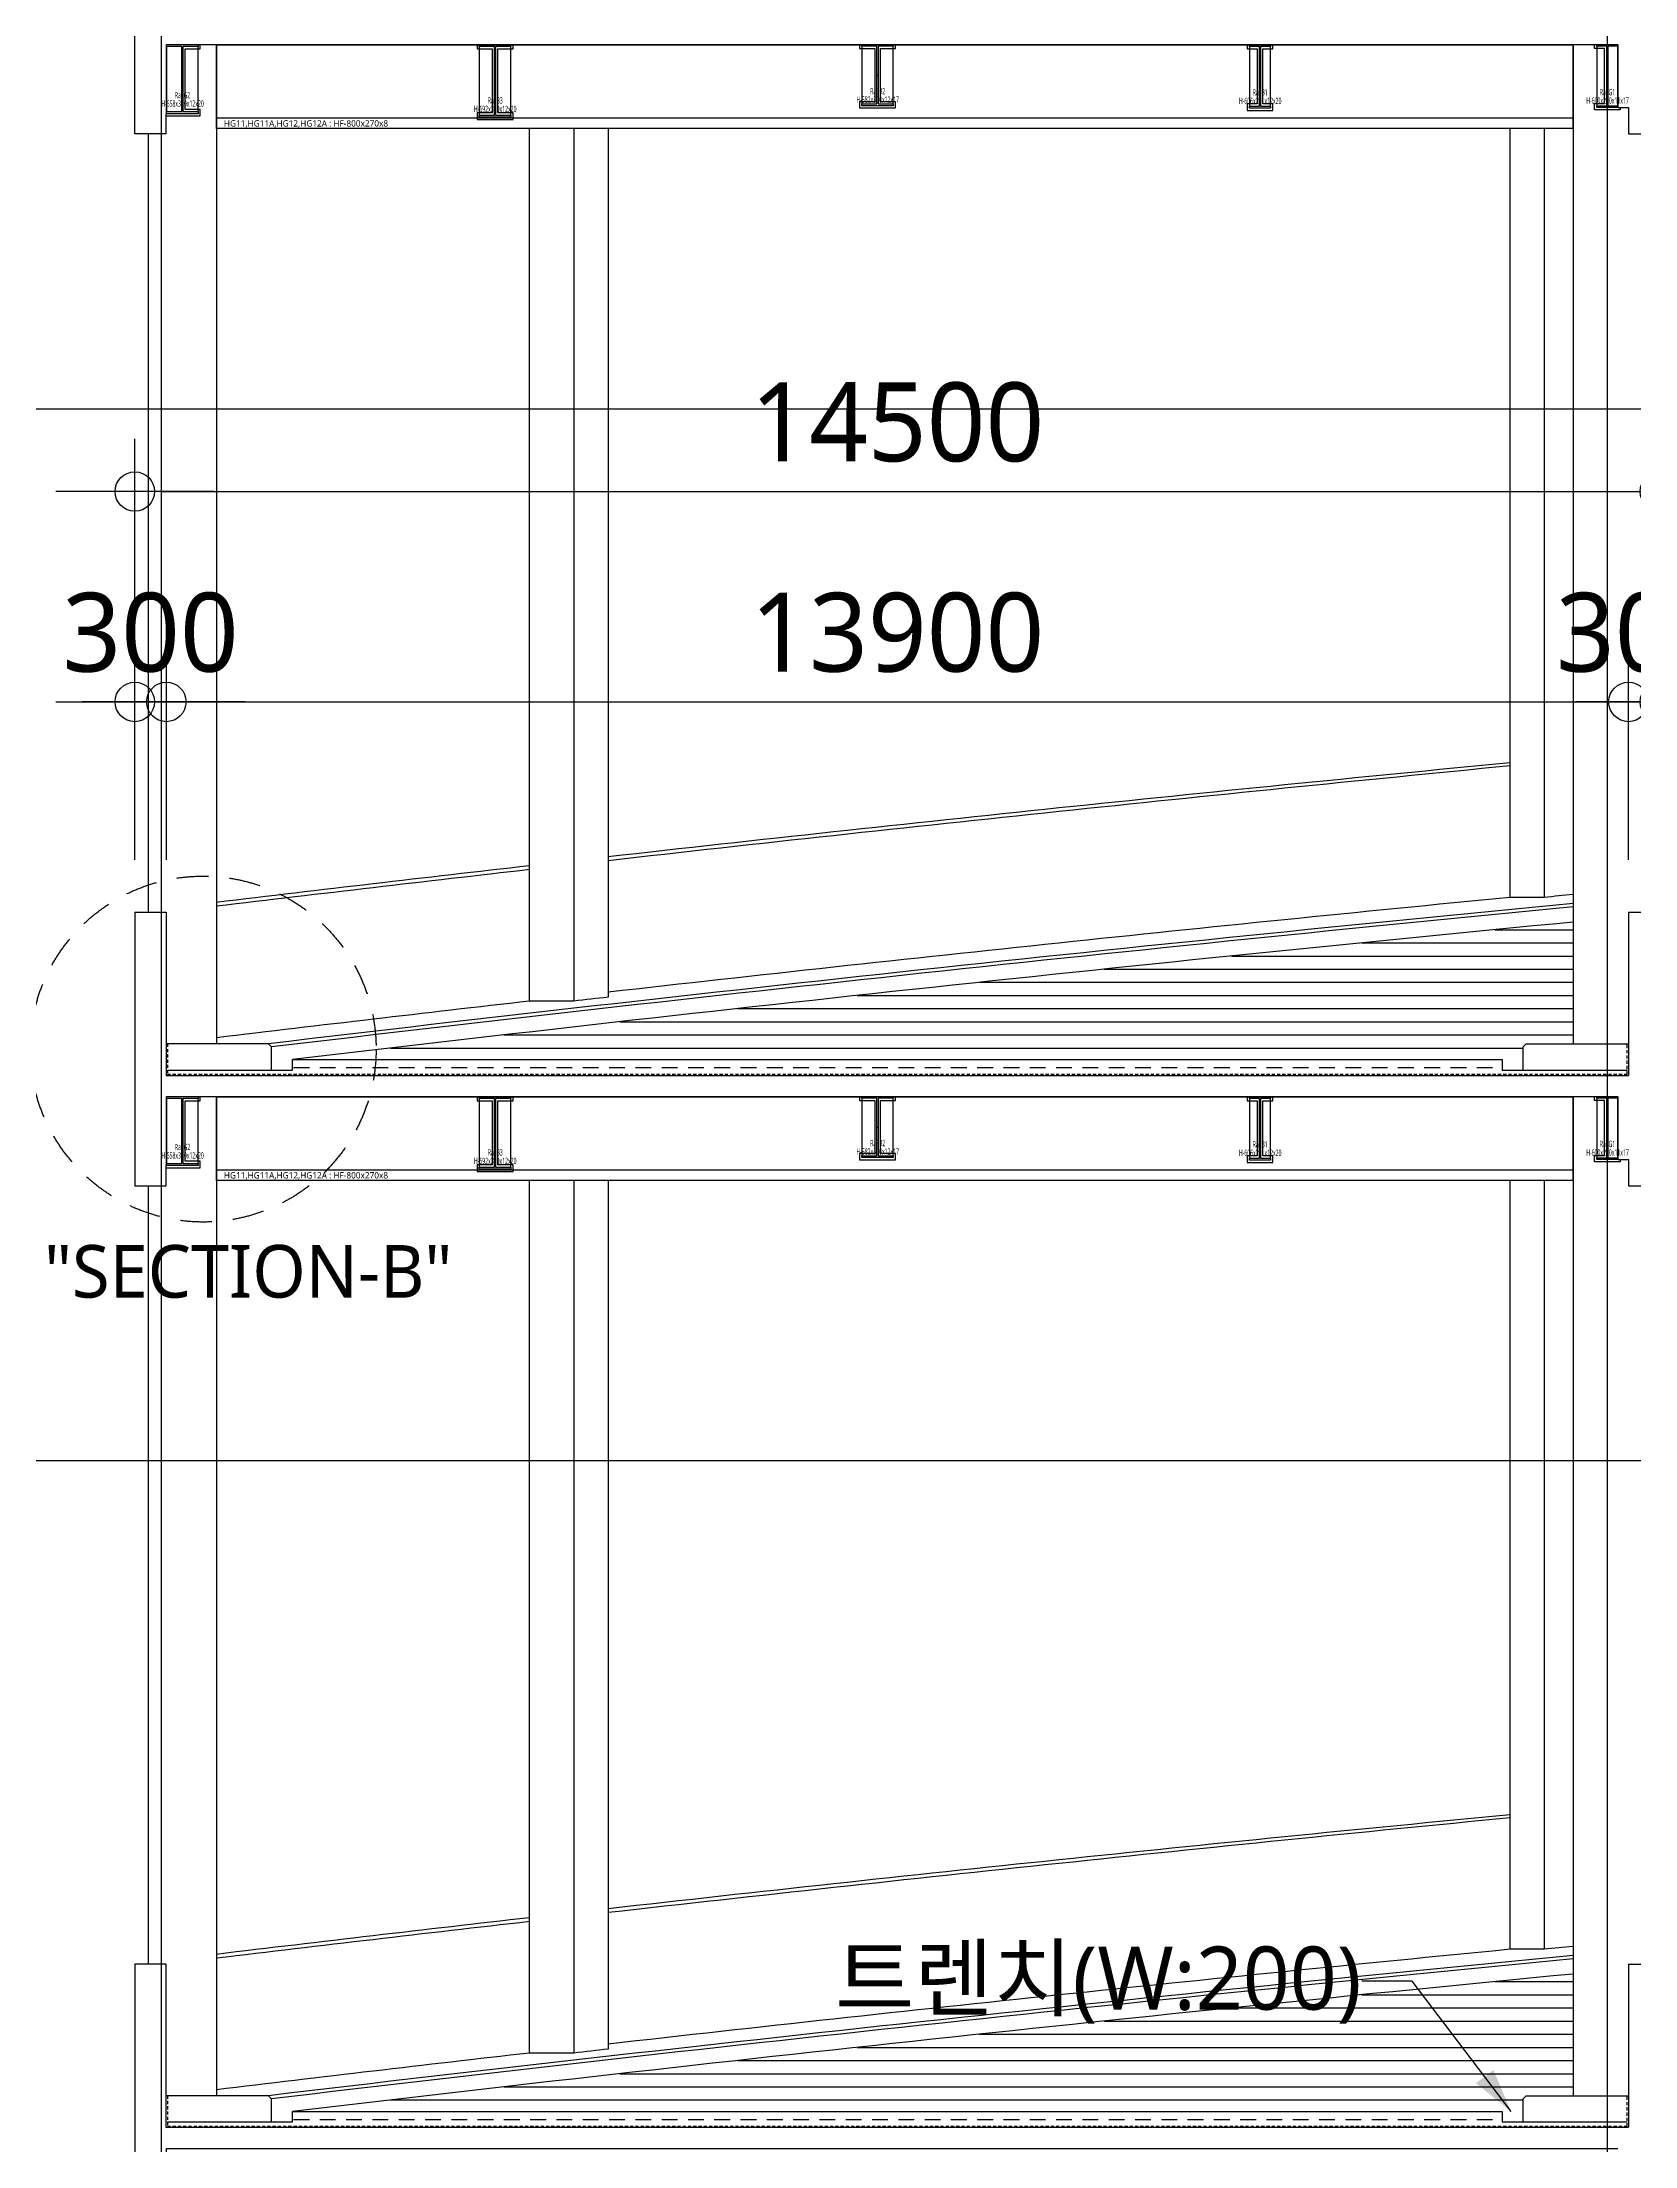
# Model space of a CAD drawing. Header units: millimetres. Extents: x 367092 to 767578, y 396038 to 811791.
# Drawn here: x 666961 to 682104, y 472510 to 492510 of the extents above; entities that cross this region are included whole.
import ezdxf
from ezdxf.enums import TextEntityAlignment as Align

# ---------------------------------------------------------------- set-up
doc = ezdxf.new("R2010")
doc.units = ezdxf.units.MM
doc.header["$LTSCALE"] = 100
doc.header["$MEASUREMENT"] = 0
doc.header["$PDSIZE"] = -10
doc.linetypes.add('CENTER', pattern=[2, 1.25, -0.25, 0.25, -0.25])
doc.linetypes.add('HID', pattern=[2.5, 1.5, -1])
doc.layers.get('0').update_dxf_attribs({"linetype": 'CONTINUOUS'})
doc.layers.get('Defpoints').update_dxf_attribs({"color": 171, "linetype": 'CONTINUOUS'})
for name, color, linetype in [('02-COL', 2, 'CONTINUOUS'), ('CEN(ST)', 1, 'CENTER'), ('CON', 2, 'CONTINUOUS'), ('ELE-6', 8, 'CONTINUOUS'), ('ELE-6 (251)', 251, 'CONTINUOUS'), ('ELE6', 8, 'CONTINUOUS'), ('FIN', 8, 'CONTINUOUS'), ('FIN(내화피복)', 8, 'CONTINUOUS'), ('HAT-252', 252, 'CONTINUOUS'), ('HF', 3, 'CONTINUOUS'), ('LED', 7, 'CONTINUOUS'), ('NDIM', 7, 'CONTINUOUS'), ('SASAC 도면번호', 6, 'CONTINUOUS'), ('STEEL', 5, 'CONTINUOUS'), ('STL', 3, 'CONTINUOUS'), ('SYM', 7, 'CONTINUOUS'), ('TEXT', 3, 'CONTINUOUS'), ('TEXT(MIN)', 7, 'CONTINUOUS'), ('wire-meshes', 1, 'CONTINUOUS')]:
    doc.layers.add(name, color=color, linetype=linetype)
doc.styles.add('CGS', font='cgse', dxfattribs={"bigfont": 'cgs'})
doc.styles.add('TE', font='malgun_0.ttf')
doc.styles.add('나눔바른고딕', font='NanumBarunGothic.ttf')
doc.dimstyles.new('NDIM 1200', dxfattribs={"dimscale": 500, "dimtxt": 3, "dimasz": 1, "dimexe": 2, "dimexo": 2, "dimgap": 1, "dimtad": 1, "dimdec": 0, "dimdsep": 46, "dimtxsty": 'CGS', "dimblk": 'DOT0', "dimcen": 1, "dimdle": 8, "dimclrd": 2, "dimclre": 2, "dimclrt": 2, "dimadec": 0, "dimazin": 0, "dimtfac": 1, "dimtdec": 0, "dimtix": 1, "dimtmove": 2, "dimatfit": 3, "dimldrblk": 'DOT0', "dimfxl": 1, "dimtolj": 1, "dimtzin": 0, "dimlwd": -1, "dimlwe": -1, "dimarcsym": 0})

# ---------------------------------------------------------------- blocks, each defined once
blk = doc.blocks.new('*U214')
at = {"layer": 'ELE6', "ltscale": 0.1}
for p, q in [((12896, -8), (0, -8)), ((12896, -700), (0, -700))]:
    blk.add_line(p, q, dxfattribs=at)
blk.add_lwpolyline([(12896, -800), (0, -800), (0, 0), (12896, 0)], close=True, dxfattribs=at)
at = {"layer": 'Defpoints', "style": 'TE'}
blk.add_text('HG11,HG11A,HG12,HG12A : HF-800x270x8', height=60, dxfattribs=at).set_placement((851, -750), align=Align.MIDDLE_CENTER)
blk = doc.blocks.new('*U201')
at = {"layer": 'Defpoints'}
for p, q in [((-150, 326), (-150, -326)), ((150, -326), (150, 326)), ((-6, 0), (6, 0))]:
    blk.add_line(p, q, dxfattribs=at)
at = {"layer": 'STEEL', "color": 0, "linetype": 'ByBlock', "ltscale": 0.5}
for p, q in [((-6, 326), (-150, 326)), ((-6, -326), (-6, 326)), ((150, 326), (6, 326)), ((6, 326), (6, -326)), ((-150, -326), (-6, -326)), ((6, -326), (150, -326))]:
    blk.add_line(p, q, dxfattribs=at)
for points in [[(-150, 326), (-150, 346), (150, 346), (150, 326)], [(150, -326), (150, -346), (-150, -346), (-150, -326)]]:
    blk.add_lwpolyline(points, dxfattribs=at)
blk = doc.blocks.new('RaSB3-SEC')
at = {"layer": 'STL'}
blk.add_blockref('*U201', (0, -346), dxfattribs=at)
at = {"layer": 'Defpoints', "style": 'TE', "width": 0.5}
for s, p in [('H-692x300x12x20', (2, -613)), ('RaSB3', (2, -532))]:
    blk.add_text(s, height=60, dxfattribs=at).set_placement(p, align=Align.MIDDLE_CENTER)
blk = doc.blocks.new('*U198')
at = {"layer": 'Defpoints'}
for p, q in [((-100.5, 283), (-100.5, -283)), ((100.5, -283), (100.5, 283)), ((-6, 0), (6, 0))]:
    blk.add_line(p, q, dxfattribs=at)
at = {"layer": 'STEEL', "color": 0, "linetype": 'ByBlock', "ltscale": 0.5}
for p, q in [((-6, 283), (-100.5, 283)), ((-6, -283), (-6, 283)), ((100.5, 283), (6, 283)), ((6, 283), (6, -283)), ((-100.5, -283), (-6, -283)), ((6, -283), (100.5, -283))]:
    blk.add_line(p, q, dxfattribs=at)
for points in [[(-100.5, 283), (-100.5, 303), (100.5, 303), (100.5, 283)], [(100.5, -283), (100.5, -303), (-100.5, -303), (-100.5, -283)]]:
    blk.add_lwpolyline(points, dxfattribs=at)
blk = doc.blocks.new('RaSB1')
at = {"layer": 'STL'}
blk.add_blockref('*U198', (0, -303), dxfattribs=at)
at = {"layer": 'Defpoints', "style": 'TE', "width": 0.5}
for s, p in [('H-606x201x12x20', (2, -536)), ('RaSB1', (2, -455))]:
    blk.add_text(s, height=60, dxfattribs=at).set_placement(p, align=Align.MIDDLE_CENTER)
blk = doc.blocks.new('*U199')
at = {"layer": 'Defpoints'}
for p, q in [((-150, 274), (-150, -274)), ((150, -274), (150, 274)), ((-6, 0), (6, 0))]:
    blk.add_line(p, q, dxfattribs=at)
at = {"layer": 'STEEL', "color": 0, "linetype": 'ByBlock', "ltscale": 0.5}
for p, q in [((-6, 274), (-150, 274)), ((-6, -274), (-6, 274)), ((150, 274), (6, 274)), ((6, 274), (6, -274)), ((-150, -274), (-6, -274)), ((6, -274), (150, -274))]:
    blk.add_line(p, q, dxfattribs=at)
for points in [[(-150, 274), (-150, 291), (150, 291), (150, 274)], [(150, -274), (150, -291), (-150, -291), (-150, -274)]]:
    blk.add_lwpolyline(points, dxfattribs=at)
blk = doc.blocks.new('RaSB2-SEC')
at = {"layer": 'STL'}
blk.add_blockref('*U199', (0, -291), dxfattribs=at)
at = {"layer": 'Defpoints', "style": 'TE', "width": 0.5}
for s, p in [('H-582x300x12x17', (2, -524)), ('RaSB2', (2, -443))]:
    blk.add_text(s, height=60, dxfattribs=at).set_placement(p, align=Align.MIDDLE_CENTER)
blk = doc.blocks.new('*U200')
at = {"layer": 'Defpoints'}
for p, q in [((-150, 309), (-150, -309)), ((150, -309), (150, 309)), ((-6, 0), (6, 0))]:
    blk.add_line(p, q, dxfattribs=at)
at = {"layer": 'STEEL', "color": 0, "linetype": 'ByBlock', "ltscale": 0.5}
for p, q in [((-6, 309), (-150, 309)), ((-6, -309), (-6, 309)), ((150, 309), (6, 309)), ((6, 309), (6, -309)), ((-150, -309), (-6, -309)), ((6, -309), (150, -309))]:
    blk.add_line(p, q, dxfattribs=at)
for points in [[(-150, 309), (-150, 329), (150, 329), (150, 309)], [(150, -309), (150, -329), (-150, -329), (-150, -309)]]:
    blk.add_lwpolyline(points, dxfattribs=at)
blk = doc.blocks.new('RaSG2-SEC')
at = {"layer": 'HF'}
blk.add_blockref('*U200', (0, -329), dxfattribs=at)
at = {"layer": 'Defpoints', "style": 'TE', "width": 0.5}
for s, p in [('H-658x300x12x20', (2, -561)), ('RaSG2', (2, -481))]:
    blk.add_text(s, height=60, dxfattribs=at).set_placement(p, align=Align.MIDDLE_CENTER)
blk = doc.blocks.new('*U195')
at = {"layer": 'Defpoints'}
for p, q in [((-100, 283), (-100, -283)), ((100, -283), (100, 283)), ((-5.5, 0), (5.5, 0))]:
    blk.add_line(p, q, dxfattribs=at)
at = {"layer": 'STEEL', "color": 0, "linetype": 'ByBlock', "ltscale": 0.5}
for p, q in [((-5.5, 283), (-100, 283)), ((-5.5, -283), (-5.5, 283)), ((100, 283), (5.5, 283)), ((5.5, 283), (5.5, -283)), ((-100, -283), (-5.5, -283)), ((5.5, -283), (100, -283))]:
    blk.add_line(p, q, dxfattribs=at)
for points in [[(-100, 283), (-100, 300), (100, 300), (100, 283)], [(100, -283), (100, -300), (-100, -300), (-100, -283)]]:
    blk.add_lwpolyline(points, dxfattribs=at)
blk = doc.blocks.new('RaSG1')
at = {"layer": 'HF'}
blk.add_blockref('*U195', (0, -300), dxfattribs=at)
at = {"layer": 'Defpoints', "style": 'TE', "width": 0.5}
for s, p in [('H-600x200x11x17', (2, -533)), ('RaSG1', (2, -452))]:
    blk.add_text(s, height=60, dxfattribs=at).set_placement(p, align=Align.MIDDLE_CENTER)
blk = doc.blocks.new('경사로 종단면 난간입면')
at = {"layer": 'HAT-252', "ltscale": 10000}
h = blk.add_hatch(dxfattribs=at)
h.set_pattern_fill('ANSI31', color=256, scale=1000, angle=135)
h.set_pattern_definition([(180, (-730104.83, -427553.18), (-7e-15, -125), [])])
edge = h.paths.add_edge_path()
edge.add_arc((66728, -579913), 556491, 95.49646, 96.75722)
edge.add_line((1250, -27288), (12750, -27288))
edge.add_arc((35109, -101452), 77461, 106.62274, 106.77719, ccw=False)
edge.add_line((12950, -27228), (12950, -27167))
edge.add_line((12950, -27167), (12980, -27137))
edge.add_line((12980, -27137), (13425, -27137))
edge.add_line((13425, -27137), (13425, -25981))
h = blk.add_hatch(dxfattribs=at)
h.set_pattern_fill('ANSI31', color=256, scale=1000, angle=135)
h.set_pattern_definition([(180, (-730104.83, -437553.18), (-7e-15, -125), [])])
edge = h.paths.add_edge_path()
edge.add_arc((66728, -589913), 556491, 95.49646, 96.75722)
edge.add_line((1250, -37288), (12750, -37288))
edge.add_arc((35109, -111452), 77461, 106.62274, 106.77719, ccw=False)
edge.add_line((12950, -37228), (12950, -37167))
edge.add_line((12950, -37167), (12980, -37137))
edge.add_line((12980, -37137), (13425, -37137))
edge.add_line((13425, -37137), (13425, -35981))
at = {"layer": 'ELE-6 (251)', "ltscale": 10000}
for centre, radius, start, end in [((62164, -539517), 517408, 95.47184, 96.42657), ((66698, -578373), 556491, 95.55535, 96.4431), ((62164, -539517), 517408, 96.50975, 96.84169), ((66698, -578373), 556491, 96.52045, 96.82908), ((66698, -579623), 556491, 95.55534, 96.4431), ((66698, -579739), 556491, 95.49336, 96.77795), ((66728, -579769), 556491, 95.49646, 96.77795), ((66728, -579913), 556491, 95.49646, 96.75722), ((66698, -579623), 556491, 96.52044, 96.82907), ((62164, -549517), 517408, 95.47184, 96.42657), ((66698, -588373), 556491, 95.55535, 96.4431), ((62164, -549517), 517408, 96.50975, 96.84169), ((66698, -588373), 556491, 96.52045, 96.82908), ((66698, -589623), 556491, 95.55534, 96.4431), ((66698, -589739), 556491, 95.49336, 96.77795), ((66728, -589769), 556491, 95.49646, 96.77795), ((66728, -589913), 556491, 95.49646, 96.75722), ((66698, -589623), 556491, 96.52044, 96.82907)]:
    blk.add_arc(centre, radius, start, end, dxfattribs=at)
blk = doc.blocks.new('DOT0')
blk.add_line((-3, 0), (3, 0))
at = {"color": 6}
blk.add_circle((0, 0), 0.75, dxfattribs=at)
blk = doc.blocks.new('*D285')
at = {"layer": 'Defpoints', "color": 0, "ltscale": 0.4, "transparency": 16777216}
for p in [(682342, 488237), (667842, 484237), (682342, 484237)]:
    blk.add_point(p, dxfattribs=at)
at = {"layer": 'NDIM', "ltscale": 0.4, "transparency": 16777216}
for p, q in [((667842, 484737), (667842, 488737)), ((682342, 484737), (682342, 488737)), ((668092, 488237), (682092, 488237))]:
    blk.add_line(p, q, dxfattribs=at)
at = {"layer": 'NDIM', "ltscale": 0.4, "transparency": 16777216, "xscale": 250, "yscale": 250, "zscale": 250, "rotation": 180}
blk.add_blockref('DOT0', (667842, 488237), dxfattribs=at)
at = {"layer": 'NDIM', "ltscale": 0.4, "transparency": 16777216, "xscale": 250, "yscale": 250, "zscale": 250}
blk.add_blockref('DOT0', (682342, 488237), dxfattribs=at)
at = {"layer": 'NDIM', "ltscale": 0.4, "transparency": 16777216, "insert": (675092, 488894), "char_height": 750, "attachment_point": 5, "style": '나눔바른고딕'}
blk.add_mtext('\\A1;14500', dxfattribs=at)
blk = doc.blocks.new('*D287')
at = {"layer": 'Defpoints', "color": 0, "ltscale": 0.4, "transparency": 16777216}
for p in [(668142, 486237), (667842, 484237), (668142, 484237)]:
    blk.add_point(p, dxfattribs=at)
at = {"layer": 'NDIM', "ltscale": 0.4, "transparency": 16777216}
for p, q in [((667842, 484737), (667842, 486737)), ((668142, 484737), (668142, 486737)), ((667592, 486237), (667342, 486237)), ((667842, 486237), (668142, 486237)), ((668392, 486237), (668642, 486237))]:
    blk.add_line(p, q, dxfattribs=at)
at = {"layer": 'NDIM', "ltscale": 0.4, "transparency": 16777216, "xscale": 250, "yscale": 250, "zscale": 250}
blk.add_blockref('DOT0', (667842, 486237), dxfattribs=at)
at = {"layer": 'NDIM', "ltscale": 0.4, "transparency": 16777216, "xscale": 250, "yscale": 250, "zscale": 250, "rotation": 180}
blk.add_blockref('DOT0', (668142, 486237), dxfattribs=at)
at = {"layer": 'NDIM', "ltscale": 0.4, "transparency": 16777216, "insert": (667992, 486895), "char_height": 750, "attachment_point": 5, "style": '나눔바른고딕'}
blk.add_mtext('\\A1;300', dxfattribs=at)
blk = doc.blocks.new('*D288')
at = {"layer": 'Defpoints', "color": 0, "ltscale": 0.4, "transparency": 16777216}
for p in [(682042, 486237), (668142, 484237), (682042, 484237)]:
    blk.add_point(p, dxfattribs=at)
at = {"layer": 'NDIM', "ltscale": 0.4, "transparency": 16777216}
for p, q in [((668142, 484737), (668142, 486737)), ((682042, 484737), (682042, 486737)), ((668392, 486237), (681792, 486237))]:
    blk.add_line(p, q, dxfattribs=at)
at = {"layer": 'NDIM', "ltscale": 0.4, "transparency": 16777216, "xscale": 250, "yscale": 250, "zscale": 250, "rotation": 180}
blk.add_blockref('DOT0', (668142, 486237), dxfattribs=at)
at = {"layer": 'NDIM', "ltscale": 0.4, "transparency": 16777216, "xscale": 250, "yscale": 250, "zscale": 250}
blk.add_blockref('DOT0', (682042, 486237), dxfattribs=at)
at = {"layer": 'NDIM', "ltscale": 0.4, "transparency": 16777216, "insert": (675092, 486895), "char_height": 750, "attachment_point": 5, "style": '나눔바른고딕'}
blk.add_mtext('\\A1;13900', dxfattribs=at)
blk = doc.blocks.new('*D286')
at = {"layer": 'Defpoints', "color": 0, "ltscale": 0.4, "transparency": 16777216}
for p in [(682342, 486237), (682042, 484237), (682342, 484237)]:
    blk.add_point(p, dxfattribs=at)
at = {"layer": 'NDIM', "ltscale": 0.4, "transparency": 16777216}
for p, q in [((682042, 484737), (682042, 486737)), ((682342, 484737), (682342, 486737)), ((681792, 486237), (681542, 486237)), ((682042, 486237), (682342, 486237)), ((682592, 486237), (682842, 486237))]:
    blk.add_line(p, q, dxfattribs=at)
at = {"layer": 'NDIM', "ltscale": 0.4, "transparency": 16777216, "xscale": 250, "yscale": 250, "zscale": 250}
blk.add_blockref('DOT0', (682042, 486237), dxfattribs=at)
at = {"layer": 'NDIM', "ltscale": 0.4, "transparency": 16777216, "xscale": 250, "yscale": 250, "zscale": 250, "rotation": 180}
blk.add_blockref('DOT0', (682342, 486237), dxfattribs=at)
at = {"layer": 'NDIM', "ltscale": 0.4, "transparency": 16777216, "insert": (682192, 486895), "char_height": 750, "attachment_point": 5, "style": '나눔바른고딕'}
blk.add_mtext('\\A1;300', dxfattribs=at)

msp = doc.modelspace()

# ---------------------------------------------------------------- block references
at = {"layer": 'SASAC 도면번호'}
msp.add_blockref('경사로 종단면 난간입면', (668091.8, 510124.8), dxfattribs=at)

# ---------------------------------------------------------------- next in the draw order: linework, layer by layer
at = {"layer": 'CEN(ST)', "ltscale": 10000}
for p, q in [((668091.8, 514524.8), (668091.8, 443513.8)), ((681841.8, 514524.8), (681841.8, 443513.8)), ((665841.8, 489024.8), (737341.8, 489024.8)), ((665841.8, 479024.8), (737341.8, 479024.8))]:
    msp.add_line(p, q, dxfattribs=at)
at = {"layer": 'CON', "ltscale": 0.1}
for p, q in [((667841.8, 491637.2), (667841.8, 494237.2)), ((668141.8, 491637.2), (667841.8, 491637.2)), ((668141.8, 484237.2), (668141.8, 482686.4)), ((668141.8, 482687.2), (682041.9, 482687.2)), ((682041.8, 474237.2), (682341.8, 474237.2)), ((668141.8, 472687.2), (682041.9, 472687.2))]:
    msp.add_line(p, q, dxfattribs=at)
for points in [[(668141.8, 491637.2), (668141.8, 491829.5), (668143.8, 491829.5), (668143.8, 492487.2), (681941.8, 492487.2), (681941.8, 491887.2), (682041.8, 491887.2), (682041.8, 491637.2), (682341.8, 491637.2)], [(667841.8, 484237.2), (667841.8, 481637.2), (668141.8, 481637.2), (668141.8, 481829.5), (668143.8, 481829.5), (668143.8, 482487.2), (681941.8, 482487.2), (681941.8, 481887.2), (682041.9, 481887.2), (682041.9, 481637.2), (682341.8, 481637.2)], [(682041.8, 484237.2), (682041.9, 482687.2)], [(668141.8, 472686.4), (668141.8, 474237.2), (667841.8, 474237.2), (667841.8, 471637.2), (668141.8, 471637.2), (668141.8, 471829.5), (668143.8, 471829.5), (668143.8, 472487.2), (681941.8, 472487.2)], [(682041.8, 474237.2), (682041.9, 472687.2)]]:
    msp.add_lwpolyline(points, dxfattribs=at)
at = {"layer": 'ELE-6', "ltscale": 10000}
for p, q in [((668618.8, 492487.2), (668618.8, 482987.6)), ((681516.8, 492487.2), (681516.8, 482987.6)), ((667968.8, 491637.2), (667968.8, 484237.2)), ((668618.8, 482487.2), (668618.8, 472987.6)), ((681516.8, 482487.2), (681516.8, 472987.6)), ((667968.8, 481637.2), (667968.8, 474237.2))]:
    msp.add_line(p, q, dxfattribs=at)
at = {"layer": 'ELE-6 (251)', "ltscale": 10000}
for p, q in [((672017.5, 491687.2), (672017.5, 483393.3)), ((681242.5, 491693.4), (681242.5, 484379.3)), ((672017.5, 481687.2), (672017.5, 473393.3)), ((681242.5, 481693.4), (681242.5, 474379.3))]:
    msp.add_line(p, q, dxfattribs=at)
for points in [[(672342.5, 491687.2), (672342.5, 483430.4, 0.0001469), (672017.5, 483393.3), (671596.1, 483393.3), (671596.1, 491687.2)], [(681516.8, 484405.9, 0.0001238), (681242.5, 484379.3), (680917.5, 484379.3), (680917.5, 491687.2)], [(672342.5, 481687.2), (672342.5, 473430.4, 0.0001469), (672017.5, 473393.3), (671596.1, 473393.3), (671596.1, 481687.2)], [(681516.8, 474405.9, 0.0001238), (681242.5, 474379.3), (680917.5, 474379.3), (680917.5, 481687.2)]]:
    msp.add_lwpolyline(points, format="xyb", dxfattribs=at)
at = {"layer": 'FIN'}
for points in [[(669141.8, 482737.6), (669141.8, 482957.6), (669111.8, 482987.6), (668141.8, 482987.6)], [(681041.8, 482737.6), (681041.8, 482957.6), (681071.8, 482987.6), (682041.9, 482987.6)], [(669141.8, 472737.6), (669141.8, 472957.6), (669111.8, 472987.6), (668141.8, 472987.6)], [(681041.8, 472737.6), (681041.8, 472957.6), (681071.8, 472987.6), (682041.9, 472987.6)]]:
    msp.add_lwpolyline(points, dxfattribs=at)
at = {"layer": 'FIN', "ltscale": 0.5}
for points in [[(668151.8, 482737.6), (669341.8, 482737.6), (669341.8, 482837.2), (680841.8, 482837.2), (680841.8, 482737.6), (682031.9, 482737.6)], [(668151.8, 472737.6), (669341.8, 472737.6), (669341.8, 472837.2), (680841.8, 472837.2), (680841.8, 472737.6), (682031.9, 472737.6)]]:
    msp.add_lwpolyline(points, dxfattribs=at)
at = {"layer": 'FIN(내화피복)', "ltscale": 10000}
for points in [[(668141.8, 491808.5), (668464.8, 491808.5), (668464.8, 491870.5), (668320.8, 491870.5), (668320.8, 492446.2), (668464.8, 492446.2), (668464.8, 492487.2)], [(671095.9, 492487.2), (671095.9, 492446.2), (671239.9, 492446.2), (671239.9, 491836.2), (671095.9, 491836.2), (671095.9, 491774.2), (671437.9, 491774.2), (671437.9, 491836.2), (671293.9, 491836.2), (671293.9, 492446.2), (671437.9, 492446.2), (671437.9, 492487.2)], [(674732.3, 492487.2), (674732.3, 492449.2), (674876.3, 492449.2), (674876.3, 491943.2), (674732.3, 491943.2), (674732.3, 491884.2), (675074.3, 491884.2), (675074.3, 491943.2), (674930.3, 491943.2), (674930.3, 492449.2), (675074.3, 492449.2), (675074.3, 492487.2)], [(678418.2, 492487.2), (678418.2, 492446.2), (678512.7, 492446.2), (678512.7, 491922.2), (678418.2, 491922.2), (678418.2, 491860.2), (678661.2, 491860.2), (678661.2, 491922.2), (678566.7, 491922.2), (678566.7, 492446.2), (678661.2, 492446.2), (678661.2, 492487.2)], [(681962.8, 491887.2), (681962.8, 491866.2), (681720.8, 491866.2), (681720.8, 491925.2), (681815.3, 491925.2), (681815.3, 492449.2), (681720.8, 492449.2), (681720.8, 492487.2)], [(668141.8, 481808.5), (668464.8, 481808.5), (668464.8, 481870.5), (668320.8, 481870.5), (668320.8, 482446.2), (668464.8, 482446.2), (668464.8, 482487.2)], [(671095.9, 482487.2), (671095.9, 482446.2), (671239.9, 482446.2), (671239.9, 481836.2), (671095.9, 481836.2), (671095.9, 481774.2), (671437.9, 481774.2), (671437.9, 481836.2), (671293.9, 481836.2), (671293.9, 482446.2), (671437.9, 482446.2), (671437.9, 482487.2)], [(674732.3, 482487.2), (674732.3, 482449.2), (674876.3, 482449.2), (674876.3, 481943.2), (674732.3, 481943.2), (674732.3, 481884.2), (675074.3, 481884.2), (675074.3, 481943.2), (674930.3, 481943.2), (674930.3, 482449.2), (675074.3, 482449.2), (675074.3, 482487.2)], [(678418.2, 482487.2), (678418.2, 482446.2), (678512.7, 482446.2), (678512.7, 481922.2), (678418.2, 481922.2), (678418.2, 481860.2), (678661.2, 481860.2), (678661.2, 481922.2), (678566.7, 481922.2), (678566.7, 482446.2), (678661.2, 482446.2), (678661.2, 482487.2)], [(681962.8, 481887.2), (681962.8, 481866.2), (681720.8, 481866.2), (681720.8, 481925.2), (681815.3, 481925.2), (681815.3, 482449.2), (681720.8, 482449.2), (681720.8, 482487.2)]]:
    msp.add_lwpolyline(points, dxfattribs=at)
at = {"layer": 'HAT-252', "linetype": 'HID', "ltscale": 0.2}
for points in [[(668151.8, 482987.6), (668151.8, 482697.2), (682031.9, 482697.2), (682031.9, 482987.6)], [(668151.8, 472987.6), (668151.8, 472697.2), (682031.9, 472697.2), (682031.9, 472987.6)]]:
    msp.add_lwpolyline(points, dxfattribs=at)
at = {"layer": 'LED'}
msp.add_lwpolyline([(680927.6, 472837.2), (679986.6, 474076.7), (679509, 474076.7)], dxfattribs=at)
msp.add_solid([(680927.6, 472837.2), (680592.7, 473106), (680758.6, 473232)], dxfattribs=at)
at = {"layer": 'NDIM', "ltscale": 0.4}
for p, q in [((667841.8, 484237.2), (668141.8, 484237.2)), ((682041.8, 484237.2), (682341.8, 484237.2))]:
    msp.add_line(p, q, dxfattribs=at)
at = {"layer": 'SYM', "linetype": 'HID', "ltscale": 2}
msp.add_circle((668491.9, 482937.2), 1644.3, dxfattribs=at)
at = {"layer": 'wire-meshes', "linetype": 'HID'}
for points in [[(669351.8, 482762.2), (680831.8, 482762.2)], [(669351.8, 472762.2), (680831.8, 472762.2)]]:
    msp.add_lwpolyline(points, dxfattribs=at)

# ---------------------------------------------------------------- next in the draw order: block references
for name, p in [('RaSG2-SEC', (668293.8, 492487.2)), ('RaSB3-SEC', (671266.9, 492487.2)), ('RaSB2-SEC', (674903.3, 492487.2)), ('RaSG2-SEC', (668293.8, 482487.2)), ('RaSB3-SEC', (671266.9, 482487.2)), ('RaSB2-SEC', (674903.3, 482487.2))]:
    msp.add_blockref(name, p)
at = {"layer": '02-COL'}
for name, p in [('*U214', (668618.8, 492487.2)), ('RaSB1', (678539.7, 492487.2)), ('*U214', (668618.8, 482487.2)), ('RaSB1', (678539.7, 482487.2))]:
    msp.add_blockref(name, p, dxfattribs=at)
at = {"layer": 'HF'}
for p in [(681841.8, 492487.2), (681841.8, 482487.2)]:
    msp.add_blockref('RaSG1', p, dxfattribs=at)

# ---------------------------------------------------------------- next in the draw order: texts
at = {"layer": 'TEXT', "style": '나눔바른고딕'}
msp.add_text('"SECTION-B"', height=500, dxfattribs=at).set_placement((668920.4, 480824.3), align=Align.MIDDLE_CENTER)
at = {"layer": 'TEXT(MIN)', "style": '나눔바른고딕'}
msp.add_text('트렌치(W:200)', height=600, dxfattribs=at).set_placement((679504.7, 474105.4), align=Align.MIDDLE_RIGHT)

# ---------------------------------------------------------------- next in the draw order: dimensions: what is measured, and where the dimension line sits
at = {"layer": 'NDIM', "ltscale": 0.4}
for base, p1, p2, picture, middle in [((682341.9, 488237.2), (667841.8, 484237.2), (682341.9, 484237.2), '*D285', (675091.9, 488894.4)), ((668141.8, 486237.2), (667841.8, 484237.2), (668141.8, 484237.2), '*D287', (667991.8, 486894.9)), ((682041.9, 486237.2), (668141.8, 484237.2), (682041.9, 484237.2), '*D288', (675091.9, 486894.9)), ((682341.9, 486237.2), (682041.9, 484237.2), (682341.9, 484237.2), '*D286', (682191.9, 486894.9))]:
    dim = msp.add_linear_dim(base=base, p1=p1, p2=p2, dimstyle='NDIM 1200', override={"dimscale": 250, "dimtxsty": '나눔바른고딕', "dimclrd": 256, "dimclre": 256, "dimclrt": 256}, dxfattribs=at)
    dim.commit()
    dim.dimension.update_dxf_attribs({"geometry": picture, "text_midpoint": middle})

doc.saveas('drawing.dxf')
